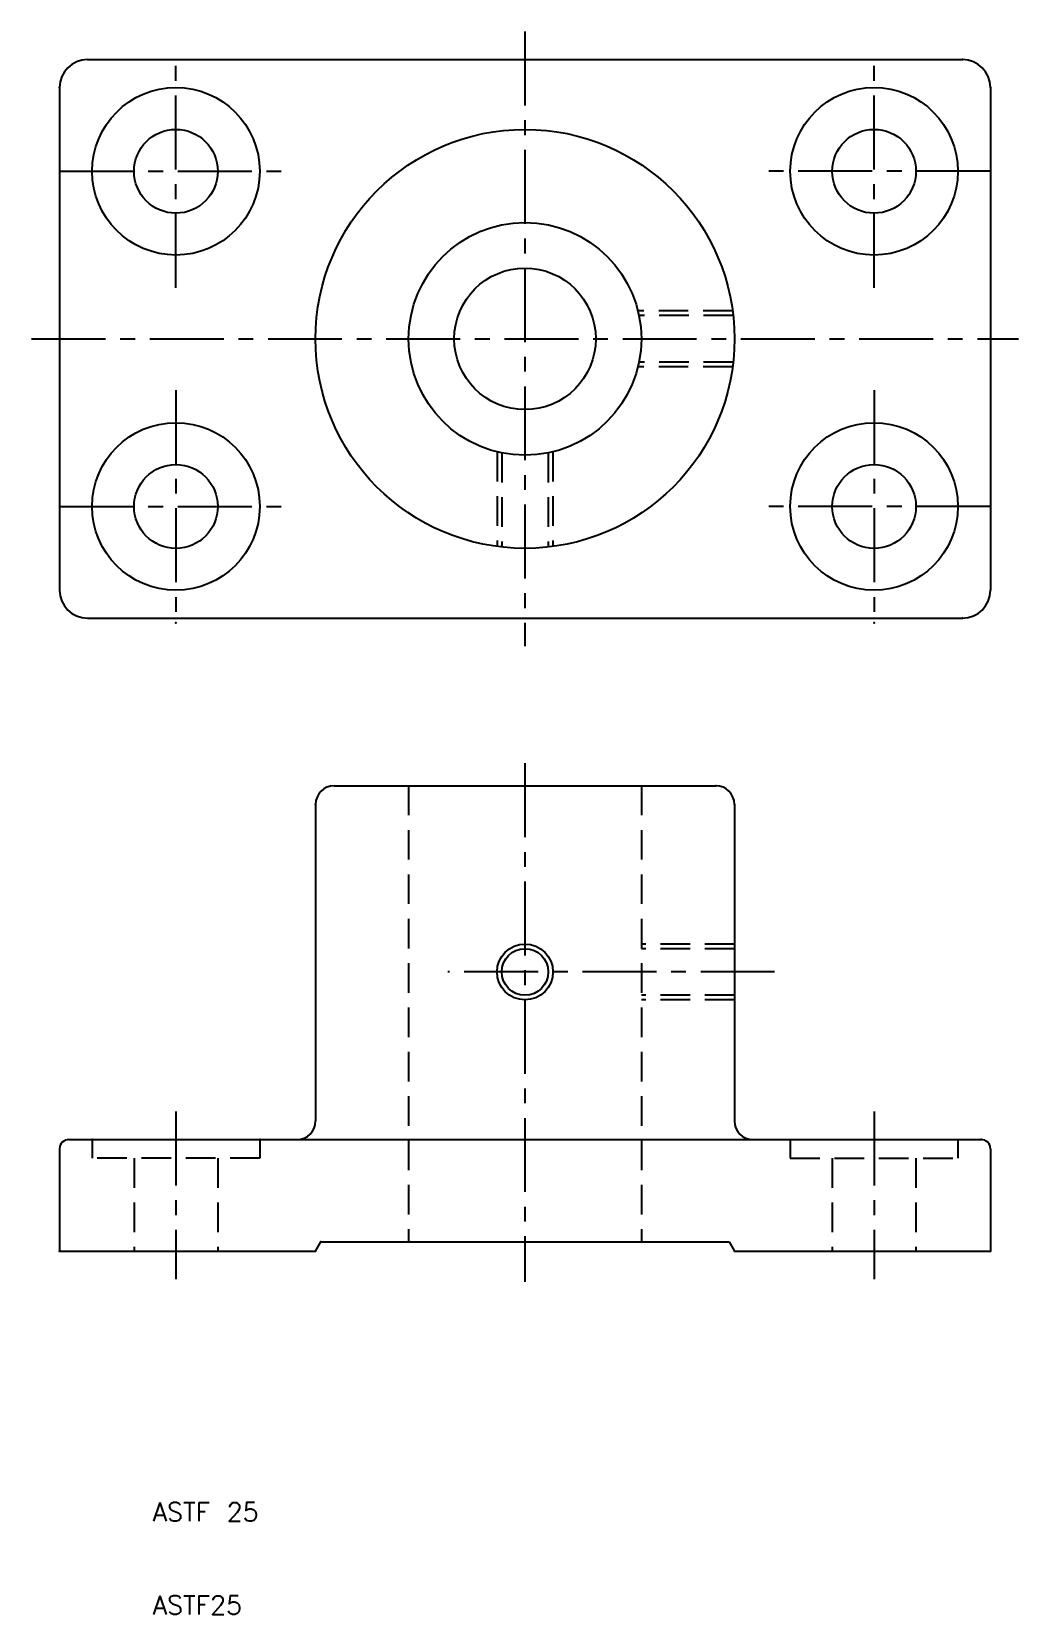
# Model space of a CAD drawing. Extents: x -3 to 103, y 10 to 180.
import ezdxf

# ---------------------------------------------------------------- set-up
doc = ezdxf.new("R2010")
doc.units = 0
doc.header["$LTSCALE"] = 0.25
doc.linetypes.add('CENTER', pattern=[50.8, 31.75, -6.35, 6.35, -6.35])
doc.linetypes.add('DASHED', pattern=[19.05, 12.7, -6.35])
doc.layers.get('0').update_dxf_attribs({"linetype": 'CONTINUOUS'})
doc.layers.add('CENTER', color=1, linetype='CENTER')
doc.styles.get("Standard").update_dxf_attribs({"font": 'txt.shx', "bigfont": 'extfont.shx'})

msp = doc.modelspace()

# ---------------------------------------------------------------- linework, layer by layer
for p, q in [((3, 177), (97, 177)), ((0, 174), (0, 120)), ((100, 174), (100, 120)), ((3, 117), (97, 117)), ((29.5, 99), (70.5, 99)), ((27.5, 97), (27.5, 63)), ((72.5, 97), (72.5, 63)), ((0, 60), (0, 49)), ((1, 61), (25.5, 61)), ((25.5, 61), (74.5, 61)), ((74.5, 61), (99, 61)), ((100, 60), (100, 49)), ((27.5, 49), (28.08, 50)), ((28.08, 50), (71.92, 50)), ((71.92, 50), (72.5, 49)), ((0, 49), (27.5, 49)), ((72.5, 49), (100, 49))]:
    msp.add_line(p, q)
at = {"color": 3, "linetype": 'DASHED'}
for p, q in [((72.3, 150), (62.13, 150)), ((72.36, 149.5), (62.25, 149.5)), ((72.36, 144.5), (62.25, 144.5)), ((72.3, 144), (62.13, 144)), ((47, 134.87), (47, 124.7)), ((47.5, 134.75), (47.5, 124.64)), ((52.5, 134.75), (52.5, 124.64)), ((53, 134.87), (53, 124.7)), ((37.5, 99), (37.5, 50)), ((62.5, 99), (62.5, 50)), ((72.5, 82), (62.5, 82)), ((72.5, 81.5), (62.5, 81.5)), ((72.5, 76.5), (62.5, 76.5)), ((72.5, 76), (62.5, 76)), ((3.5, 61), (3.5, 59)), ((21.5, 61), (21.5, 59)), ((78.5, 61), (78.5, 59)), ((96.5, 61), (96.5, 59)), ((21.5, 59), (3.5, 59)), ((8, 59), (8, 49)), ((17, 59), (17, 49)), ((78.5, 59), (96.5, 59)), ((83, 59), (83, 49)), ((92, 59), (92, 49))]:
    msp.add_line(p, q, dxfattribs=at)
for centre, radius in [((12.5, 165), 9), ((87.5, 165), 9), ((12.5, 165), 4.5), ((50, 147), 22.5), ((87.5, 165), 4.5), ((50, 147), 12.5), ((50, 147), 7.6), ((12.5, 129), 9), ((87.5, 129), 9), ((12.5, 129), 4.5), ((87.5, 129), 4.5), ((50, 79), 2.5)]:
    msp.add_circle(centre, radius)
at = {"color": 3}
msp.add_circle((50, 79), 3, dxfattribs=at)
for centre, radius, start, end in [((3, 174), 3, 90, 180), ((97, 174), 3, 0, 90), ((3, 120), 3, 180, 270), ((97, 120), 3, 270, 0), ((29.5, 97), 2, 90, 180), ((70.5, 97), 2, 0, 90), ((25.5, 63), 2, 270, 0), ((74.5, 63), 2, 180, 270), ((1, 60), 1, 90, 180), ((99, 60), 1, 0, 90)]:
    msp.add_arc(centre, radius, start, end)
for p in [(97, 177), (0, 174), (100, 174), (100, 165), (100, 129), (12.5, 116.5), (87.5, 116.5), (97, 117), (27.5, 97), (99, 61), (28.08, 50), (0, 49), (0, 49), (27.5, 49), (72.5, 49), (100, 49), (100, 49), (100, 49)]:
    msp.add_point(p)
at = {"color": 3, "linetype": 'DASHED'}
for p in [(70.5, 99), (72.5, 97), (3.5, 61), (3.5, 61), (21.5, 61), (8, 49), (17, 49)]:
    msp.add_point(p, dxfattribs=at)
at = {"layer": 'CENTER', "color": 1, "linetype": 'CENTER'}
for p, q in [((50, 180), (50, 114)), ((12.5, 152.5), (12.5, 177.5)), ((87.5, 152.5), (87.5, 177.5)), ((0, 165), (25, 165)), ((100, 165), (75, 165)), ((-3, 147), (103, 147)), ((12.5, 141.5), (12.5, 116.5)), ((87.5, 141.5), (87.5, 116.5)), ((0, 129), (25, 129)), ((100, 129), (75, 129)), ((50, 101.41), (50, 45.73)), ((76.81, 79), (41.7, 79)), ((12.5, 64), (12.5, 46)), ((87.5, 64), (87.5, 46))]:
    msp.add_line(p, q, dxfattribs=at)

# ---------------------------------------------------------------- texts
for s, p in [('ASTF 25', (10, 20)), ('ASTF25', (10, 10))]:
    msp.add_text(s, height=2).set_placement(p)

doc.saveas('drawing.dxf')
